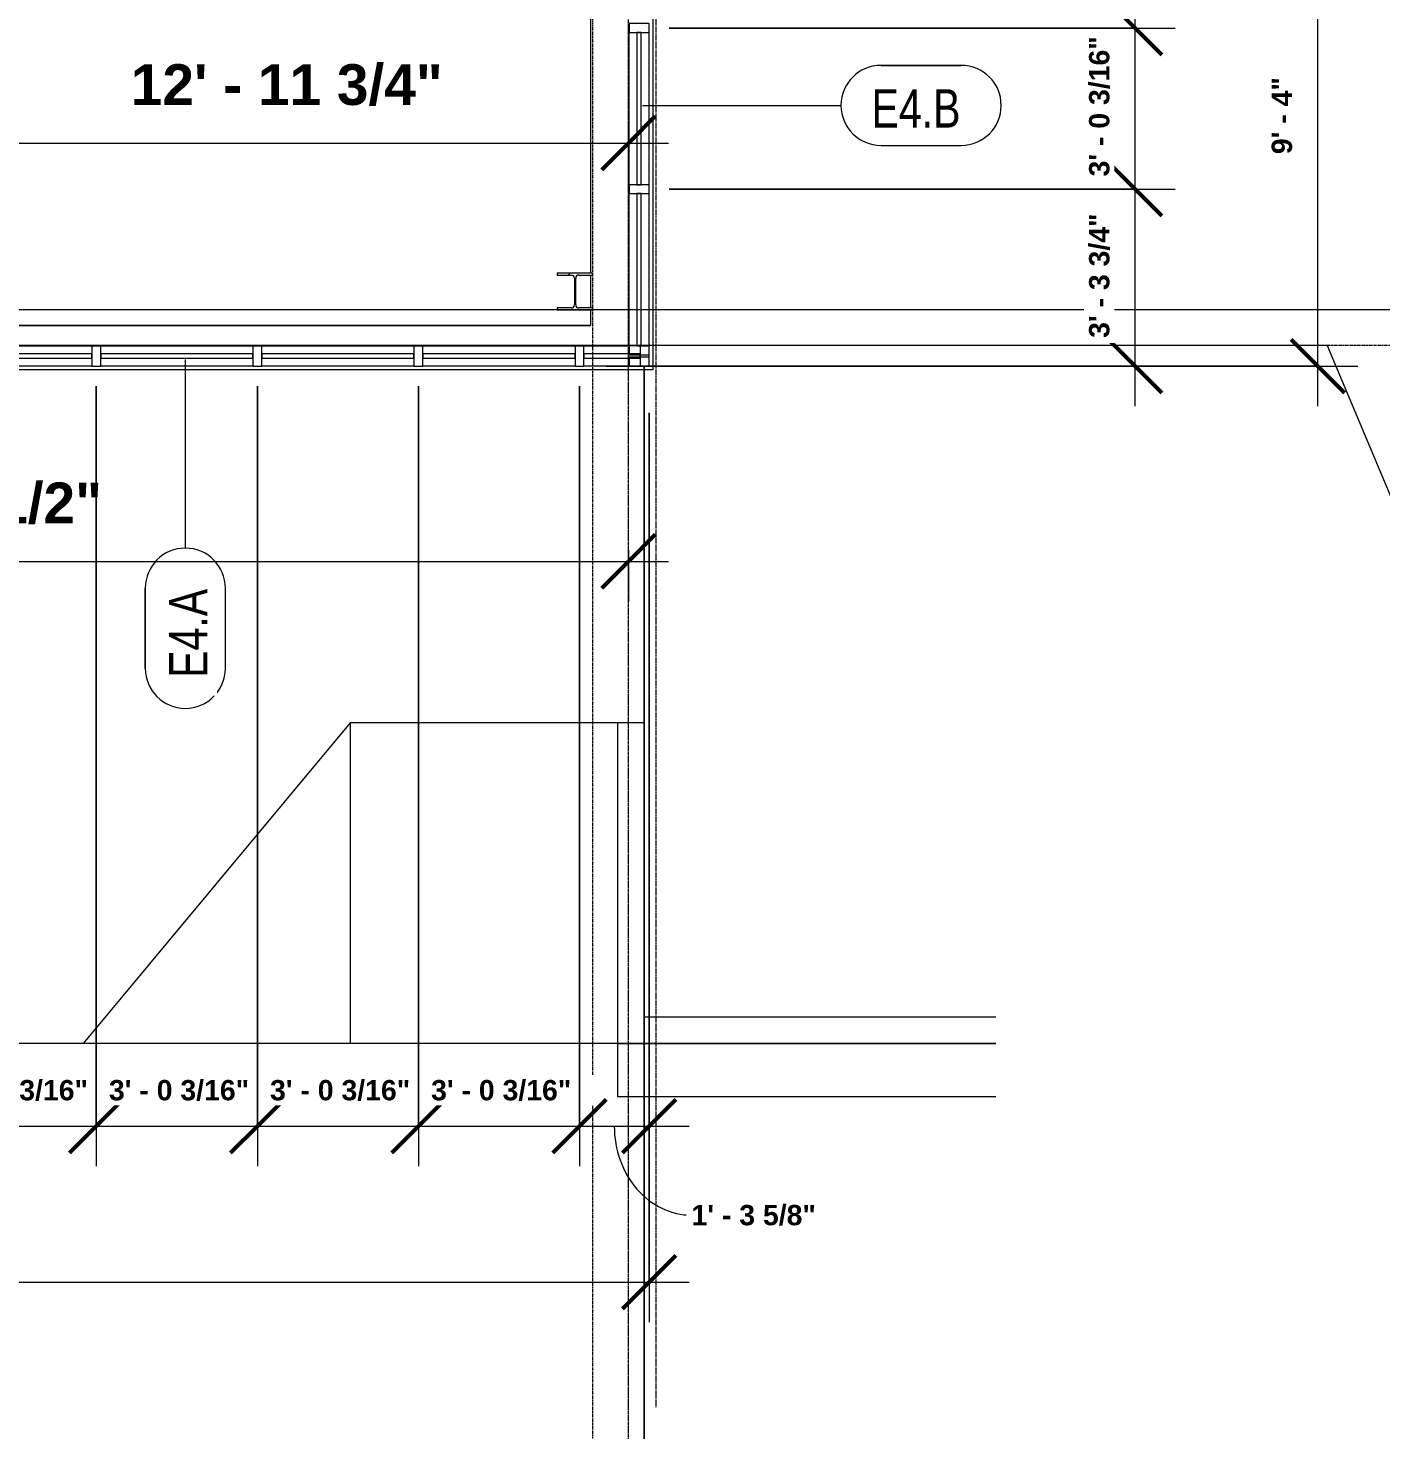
# Model space of a CAD drawing. Header units: inches. Extents: x 23906 to 26777, y -23220 to -20467.
# Drawn here: x 26146.5 to 26450.4, y -23038.9 to -22724 of the extents above; entities that cross this region are included whole.
import ezdxf

# ---------------------------------------------------------------- set-up
doc = ezdxf.new("R2010")
doc.units = ezdxf.units.IN
doc.header["$MEASUREMENT"] = 0
doc.linetypes.add('Grid Line 1_2_', pattern=[0.875, 0.5, -0.125, 0.125, -0.125])
doc.linetypes.add('Hidden', pattern=[0.28125, 0.1875, -0.09375])
for name, color, linetype, lineweight in [('A-ANNO-DIMS', 211, 'Continuous', 9), ('A-ANNO-DIMS-96', 211, 'Continuous', 9), ('A-FLOR', 192, 'Continuous', 20), ('A-GLAZ-CURT', 52, 'Continuous', 20), ('A-GLAZ-CWMG', 51, 'Continuous', 20), ('A-PROP-SBCK', 71, 'Hidden', 140), ('A-SITE-ROAD', 130, 'Continuous', 140), ('A-SITE-SWLK', 140, 'Continuous', 140), ('A-WALL-IDEN', 211, 'Continuous', 9), ('C-TOPO', 7, 'Continuous', 20), ('Conc', 7, 'Continuous', 140), ('EOP-PR', 4, 'Continuous', 140), ('L-SITE-WALL', 31, 'Continuous', 20), ('S-COLS', 52, 'Continuous', 20), ('S-GRID', 1, 'Continuous', 9)]:
    doc.layers.add(name, color=color, linetype=linetype, lineweight=lineweight)
doc.styles.add('Arial_B', font='arialbd.ttf', dxfattribs={"height": 9.132806})
doc.styles.add('Arial_B_1', font='arialbd.ttf', dxfattribs={"height": 4.566403})
doc.styles.add('Century Gothic_1', font='GOTHIC.TTF', dxfattribs={"width": 0.8, "height": 8.622671})
doc.dimstyles.new('OD_Dimension_1', dxfattribs={"dimscale": 12, "dimtxt": 9, "dimasz": 1, "dimexe": 0.75, "dimexo": 0.5, "dimgap": 0.5, "dimtad": 1, "dimdec": 4, "dimrnd": 0.0625, "dimzin": 3, "dimdsep": 46, "dimlunit": 4, "dimtxsty": 'Arial_B', "dimblk1": 'OBLIQUE', "dimblk2": 'OBLIQUE', "dimsah": 1, "dimcen": 0.09, "dimdle": 0.75, "dimazin": 0, "dimtfac": 1, "dimtdec": 4, "dimtix": 1, "dimtmove": 0, "dimatfit": 3, "dimfxl": 1, "dimtvp": 1, "dimtfill": 1, "dimfrac": 2, "dimtolj": 1, "dimtzin": 0, "dimlwd": 13, "dimlwe": 13, "dimarcsym": 2})
doc.dimstyles.new('OD_Dimension_2', dxfattribs={"dimscale": 12, "dimtxt": 9, "dimasz": 1, "dimexe": 0.75, "dimexo": 0.5, "dimgap": 0.5, "dimtad": 1, "dimdec": 4, "dimrnd": 0.0625, "dimzin": 3, "dimdsep": 46, "dimlunit": 4, "dimtxsty": 'Arial_B', "dimblk1": 'OBLIQUE', "dimblk2": 'OBLIQUE', "dimsah": 1, "dimcen": 0.09, "dimdle": 0.75, "dimazin": 0, "dimtfac": 1, "dimtdec": 4, "dimtix": 1, "dimtmove": 0, "dimatfit": 3, "dimfxl": 1, "dimtvp": 1, "dimtfill": 1, "dimfrac": 2, "dimtolj": 1, "dimtzin": 0, "dimlwd": 13, "dimlwe": 13, "dimarcsym": 2})
doc.dimstyles.new('OD_Dimension_2_1', dxfattribs={"dimscale": 12, "dimtxt": 4.5, "dimasz": 1, "dimexe": 0.75, "dimexo": 0.5, "dimgap": 0.375, "dimtad": 1, "dimdec": 4, "dimrnd": 0.0625, "dimzin": 3, "dimdsep": 46, "dimlunit": 4, "dimtxsty": 'Arial_B_1', "dimblk1": 'OBLIQUE', "dimblk2": 'OBLIQUE', "dimsah": 1, "dimcen": 0.09, "dimdle": 0.75, "dimazin": 0, "dimtfac": 1, "dimtdec": 4, "dimtix": 1, "dimtmove": 1, "dimatfit": 3, "dimfxl": 1, "dimtvp": 1, "dimtfill": 1, "dimfrac": 2, "dimtolj": 1, "dimtzin": 0, "dimlwd": 13, "dimlwe": 13, "dimarcsym": 2})
doc.dimstyles.new('OD_Dimension_2_3', dxfattribs={"dimscale": 12, "dimtxt": 4.5, "dimasz": 1, "dimexe": 0.75, "dimexo": 0.5, "dimgap": 0.375, "dimtad": 1, "dimdec": 4, "dimrnd": 0.0625, "dimzin": 3, "dimdsep": 46, "dimlunit": 4, "dimtxsty": 'Arial_B_1', "dimblk1": 'OBLIQUE', "dimblk2": 'OBLIQUE', "dimsah": 1, "dimcen": 0.09, "dimdle": 0.75, "dimazin": 0, "dimtfac": 1, "dimtdec": 4, "dimtix": 1, "dimtmove": 0, "dimatfit": 3, "dimfxl": 1, "dimtvp": 1, "dimtfill": 1, "dimfrac": 2, "dimtolj": 1, "dimtzin": 0, "dimlwd": 13, "dimlwe": 13, "dimarcsym": 2})
doc.dimstyles.new('OD_Dimension_2_4', dxfattribs={"dimscale": 12, "dimtxt": 4.5, "dimasz": 1, "dimexe": 0.75, "dimexo": 0.5, "dimgap": 0.375, "dimtad": 1, "dimdec": 4, "dimrnd": 0.0625, "dimzin": 3, "dimdsep": 46, "dimlunit": 4, "dimtxsty": 'Arial_B_1', "dimblk1": 'OBLIQUE', "dimblk2": 'OBLIQUE', "dimsah": 1, "dimcen": 0.09, "dimdle": 0.75, "dimazin": 0, "dimtfac": 1, "dimtdec": 4, "dimtix": 1, "dimtmove": 0, "dimatfit": 3, "dimfxl": 1, "dimtvp": 1, "dimtfill": 1, "dimfrac": 2, "dimtolj": 1, "dimtzin": 0, "dimlwd": 13, "dimlwe": 13, "dimarcsym": 2})
doc.dimstyles.new('OD_Dimension_2_5', dxfattribs={"dimscale": 12, "dimtxt": 4.5, "dimasz": 1, "dimexe": 0.75, "dimexo": 0.5, "dimgap": 0.375, "dimtad": 1, "dimdec": 4, "dimrnd": 0.0625, "dimzin": 3, "dimdsep": 46, "dimlunit": 4, "dimtxsty": 'Arial_B_1', "dimblk1": 'OBLIQUE', "dimblk2": 'OBLIQUE', "dimsah": 1, "dimcen": 0.09, "dimdle": 0.75, "dimazin": 0, "dimtfac": 1, "dimtdec": 4, "dimtix": 1, "dimtmove": 0, "dimatfit": 3, "dimfxl": 1, "dimtvp": 1, "dimtfill": 1, "dimfrac": 2, "dimtolj": 1, "dimtzin": 0, "dimlwd": 13, "dimlwe": 13, "dimarcsym": 2})
doc.dimstyles.new('OD_Dimension_2_6', dxfattribs={"dimscale": 12, "dimtxt": 4.5, "dimasz": 1, "dimexe": 0.75, "dimexo": 0.5, "dimgap": 0.375, "dimtad": 1, "dimdec": 4, "dimrnd": 0.0625, "dimzin": 3, "dimdsep": 46, "dimlunit": 4, "dimtxsty": 'Arial_B_1', "dimblk1": 'OBLIQUE', "dimblk2": 'OBLIQUE', "dimsah": 1, "dimcen": 0.09, "dimdle": 0.75, "dimazin": 0, "dimtfac": 1, "dimtdec": 4, "dimtix": 1, "dimtmove": 0, "dimatfit": 3, "dimfxl": 1, "dimtvp": 1, "dimtfill": 1, "dimfrac": 2, "dimtolj": 1, "dimtzin": 0, "dimlwd": 13, "dimlwe": 13, "dimarcsym": 2})

# ---------------------------------------------------------------- blocks, each defined once
blk = doc.blocks.new('Struct_Xcel_Sports Complex_rvt-1-Enlarged First Floor Plan _East_')
at = {"layer": 'A-FLOR', "color": 43, "lineweight": 13}
for p, q in [((26272.89, -22687.68), (26272.89, -22779.05)), ((26272.89, -22779.49), (26272.89, -22786.87)), ((26272.89, -22787.3), (26272.89, -22790.8)), ((26272.89, -22790.8), (26128.02, -22790.8))]:
    blk.add_line(p, q, dxfattribs=at)
at = {"layer": 'L-SITE-WALL', "color": 43, "lineweight": 13}
blk.add_line((26128.02, -22790.8), (26272.89, -22790.8), dxfattribs=at)
blk = doc.blocks.new('W-Wide Flange-Column - B2_D-1389335-Enlarged First Floor Plan _East_')
at = {"layer": 'S-COLS', "lineweight": 9}
h = blk.add_hatch(dxfattribs=at)
h.set_pattern_fill('FP_7', color=8, style=0, pattern_type=2)
h.set_pattern_definition([(225, (26269.39, -22783.178), (9.503515, -9.503515), []), (225, (26269.39, -22797.578), (9.503515, -9.503515), [])])
h.paths.add_polyline_path([(-4, 4.13), (-4, 3.69), (-0.84, 3.69), (-0.35, 3.49), (-0.14, 3), (-0.14, -3), (-0.35, -3.49), (-0.84, -3.69), (-4, -3.69), (-4, -4.12), (4, -4.12), (4, -3.69), (0.84, -3.69), (0.35, -3.49), (0.14, -3), (0.14, 3), (0.35, 3.49), (0.84, 3.69), (4, 3.69), (4, 4.13)], flags=0)
at = {"layer": 'S-COLS', "color": 7}
for p, q in [((4, 4.13), (-4, 4.13)), ((-4, 4.13), (-4, 3.69)), ((-4, 3.69), (-0.84, 3.69)), ((0.84, 3.69), (4, 3.69)), ((4, 3.69), (4, 4.13)), ((-0.14, 3), (-0.14, -3)), ((0.14, -3), (0.14, 3)), ((-0.84, -3.69), (-4, -3.69)), ((-4, -3.69), (-4, -4.12)), ((-4, -4.12), (4, -4.12)), ((4, -3.69), (0.84, -3.69)), ((4, -4.12), (4, -3.69))]:
    blk.add_line(p, q, dxfattribs=at)
for centre, start, end in [((-0.84, 3), 0, 90), ((0.84, 3), 90, 180), ((-0.84, -3), 270, 0), ((0.84, -3), 180, 270)]:
    blk.add_arc(centre, 0.691, start, end, dxfattribs=at)
blk = doc.blocks.new('System Panel - INSULATED LOW-E GLAZING _SEE ELEVATIONS FOR U-FACTOR_ SHGC_ _ LT_-827454-Enlarged First Floor Plan _East_')
at = {"layer": 'A-GLAZ-CURT', "color": 7}
for p, q in [((17.09375, 1.25), (-17.09375, 1.25)), ((-17.09375, 1.25), (-17.09375, 0.25)), ((-17.09375, 0.25), (17.09375, 0.25)), ((17.09375, 0.25), (17.09375, 1.25))]:
    blk.add_line(p, q, dxfattribs=at)
at = {"layer": 'A-GLAZ-CURT', "color": 10, "lineweight": 13}
for p, q in [((-17.09375, 0.25), (-17.09375, 1.25)), ((17.09375, 1.25), (-17.09375, 1.25)), ((-17.09375, 0.25), (17.09375, 0.25)), ((17.09375, 1.25), (17.09375, 0.25))]:
    blk.add_line(p, q, dxfattribs=at)
blk = doc.blocks.new('Rectangular Mullion - Exterior 2_ x 4_5_-1135280-Enlarged First Floor Plan _East_')
at = {"layer": 'A-GLAZ-CWMG', "color": 43, "lineweight": 13}
for p, q in [((26160.83, -22795.43), (26128.02, -22795.43)), ((26160.83, -22799.93), (26126.64, -22799.93))]:
    blk.add_line(p, q, dxfattribs=at)
blk = doc.blocks.new('Rectangular Mullion - Exterior 2_ x 4_5_-V8-Enlarged First Floor Plan _East_')
at = {"layer": 'A-GLAZ-CWMG', "color": 43, "lineweight": 13}
for p, q in [((26197.02, -22795.43), (26162.83, -22795.43)), ((26197.02, -22799.93), (26162.83, -22799.93))]:
    blk.add_line(p, q, dxfattribs=at)
blk = doc.blocks.new('Rectangular Mullion - Exterior 2_ x 4_5_-1142350-Enlarged First Floor Plan _East_')
at = {"layer": 'A-GLAZ-CWMG', "color": 7}
for p, q in [((-2, 1.5), (0, 1.5)), ((-2, -3), (-2, 1.5)), ((0, 1.5), (0, -3)), ((0, -3), (-2, -3))]:
    blk.add_line(p, q, dxfattribs=at)
blk = doc.blocks.new('Rectangular Mullion - Exterior 2_ x 4_5_-1142343-Enlarged First Floor Plan _East_')
at = {"layer": 'A-GLAZ-CWMG', "color": 7}
for p, q in [((-1, 1.5), (1, 1.5)), ((-1, -3), (-1, 1.5)), ((1, 1.5), (1, -3)), ((1, -3), (-1, -3))]:
    blk.add_line(p, q, dxfattribs=at)
blk = doc.blocks.new('System Panel - INSULATED LOW-E GLAZING _SEE ELEVATIONS FOR U-FACTOR_ SHGC_ _ LT_-1274973-Enlarged First Floor Plan _East_')
at = {"layer": 'A-GLAZ-CURT', "color": 7}
for p, q in [((6.31, 1.25), (-6.31, 1.25)), ((-6.31, 1.25), (-6.31, 0.25)), ((-6.31, 0.25), (6.31, 0.25)), ((6.31, 0.25), (6.31, 1.25))]:
    blk.add_line(p, q, dxfattribs=at)
at = {"layer": 'A-GLAZ-CURT', "color": 10, "lineweight": 13}
for p, q in [((-6.31, 0.25), (-6.31, 1.25)), ((3.81, 1.25), (-6.31, 1.25)), ((-6.31, 0.25), (3.81, 0.25)), ((6.31, 1.06), (6.31, 0.5))]:
    blk.add_line(p, q, dxfattribs=at)
blk = doc.blocks.new('Rectangular Mullion - Exterior 2_ x 4_5_-1274971-Enlarged First Floor Plan _East_')
at = {"layer": 'A-GLAZ-CWMG', "color": 43, "lineweight": 13}
for p, q in [((26281.52, -22795.43), (26271.39, -22795.43)), ((26281.52, -22799.93), (26271.39, -22799.93))]:
    blk.add_line(p, q, dxfattribs=at)
blk = doc.blocks.new('System Panel - INSULATED LOW-E GLAZING _SEE ELEVATIONS FOR U-FACTOR_ SHGC_ _ LT_-827433-Enlarged First Floor Plan _East_')
at = {"layer": 'A-GLAZ-CURT', "color": 7}
for p, q in [((17.09375, -0.25), (-17.09375, -0.25)), ((-17.09375, -0.25), (-17.09375, -1.25)), ((-17.09375, -1.25), (17.09375, -1.25)), ((17.09375, -1.25), (17.09375, -0.25))]:
    blk.add_line(p, q, dxfattribs=at)
at = {"layer": 'A-GLAZ-CURT', "color": 10, "lineweight": 13}
for p, q in [((-17.09375, -1.25), (-17.09375, -0.25)), ((17.09375, -0.25), (-17.09375, -0.25)), ((-17.09375, -1.25), (17.09375, -1.25)), ((17.09375, -0.25), (17.09375, -1.25))]:
    blk.add_line(p, q, dxfattribs=at)
blk = doc.blocks.new('Rectangular Mullion - Exterior 2_ x 4_5_-769200-Enlarged First Floor Plan _East_')
at = {"layer": 'A-GLAZ-CWMG', "color": 43, "lineweight": 13}
for p, q in [((26281.52, -22795.37), (26281.52, -22761.18)), ((26286.02, -22795.37), (26286.02, -22761.18))]:
    blk.add_line(p, q, dxfattribs=at)
blk = doc.blocks.new('Rectangular Mullion - Exterior 2_ x 4_5_-1142339-Enlarged First Floor Plan _East_')
at = {"layer": 'A-GLAZ-CWMG', "color": 7}
for p, q in [((-2, 3), (0, 3)), ((-2, -1.5), (-2, 3)), ((0, 3), (0, -1.5)), ((0, -1.5), (-2, -1.5))]:
    blk.add_line(p, q, dxfattribs=at)
blk = doc.blocks.new('Rectangular Mullion - Exterior 2_ x 4_5_-1115231-Enlarged First Floor Plan _East_')
at = {"layer": 'A-GLAZ-CWMG', "color": 7}
for p, q in [((-1, 3), (1, 3)), ((-1, -1.5), (-1, 3)), ((1, 3), (1, -1.5)), ((1, -1.5), (-1, -1.5))]:
    blk.add_line(p, q, dxfattribs=at)
blk = doc.blocks.new('Rectangular Mullion - Exterior 2_ x 4_5_-769211-Enlarged First Floor Plan _East_')
at = {"layer": 'A-GLAZ-CWMG', "color": 43, "lineweight": 13}
for p, q in [((26281.52, -22759.18), (26281.52, -22724.99)), ((26286.02, -22759.18), (26286.02, -22724.99))]:
    blk.add_line(p, q, dxfattribs=at)
blk = doc.blocks.new('Rectangular Mullion - Exterior 2_ x 4_5_-827464-Enlarged First Floor Plan _East_')
at = {"layer": 'A-GLAZ-CWMG', "color": 7}
for p, q in [((-1, 3), (1, 3)), ((-1, -1.5), (-1, 3)), ((1, 3), (1, -1.5)), ((1, -1.5), (-1, -1.5))]:
    blk.add_line(p, q, dxfattribs=at)
blk = doc.blocks.new('Wall Tag - 1_4_-1369832-Enlarged First Floor Plan _East_')
at = {"layer": 'A-WALL-IDEN', "color": 153}
for p, q in [((-0.0822, 0.0968), (0.1053, 0.0968)), ((0.1053, 0.0968), (-0.0822, 0.0968)), ((-0.0822, -0.0907), (0.1053, -0.0907)), ((-0.0822, -0.0907), (0.1053, -0.0907))]:
    blk.add_line(p, q, dxfattribs=at)
for centre, start, end in [((-0.0822, 0.0031), 90, 270), ((-0.0822, 0.0031), 90, 270), ((0.1053, 0.0031), 270, 90), ((0.1053, 0.0031), 270, 90)]:
    blk.add_arc(centre, 0.0937, start, end, dxfattribs=at)
blk = doc.blocks.new('DIMBLOCK28-Enlarged First Floor Plan _East_')
at = {"layer": 'A-ANNO-DIMS-96', "lineweight": 50}
for p, q in [((26125.64, -22749.82), (26131.64, -22743.82)), ((26281.39, -22749.82), (26287.39, -22743.82)), ((26125.64, -22749.82), (26119.64, -22755.82)), ((26281.39, -22749.82), (26275.39, -22755.82))]:
    blk.add_line(p, q, dxfattribs=at)
at = {"layer": 'A-ANNO-DIMS-96', "lineweight": 13}
for p, q in [((26125.64, -22747.34), (26125.64, -22758.82)), ((26125.64, -22749.82), (26125.64, -22747.34)), ((26281.39, -22747.34), (26281.39, -22758.82)), ((26281.39, -22749.82), (26281.39, -22747.34)), ((26125.64, -22749.82), (26290.39, -22749.82))]:
    blk.add_line(p, q, dxfattribs=at)
at = {"layer": 'A-ANNO-DIMS-96', "color": 0, "lineweight": 13, "insert": (26169.59, -22732.12), "char_height": 9.1328, "width": 81.4286, "attachment_point": 1, "line_spacing_factor": 0.938532, "style": 'Arial_B', "bg_fill": 3, "box_fill_scale": 1.25, "bg_fill_color": 0, "bg_fill_transparency": 0}
blk.add_mtext('12\' - 11 3/4"', dxfattribs=at)
blk = doc.blocks.new('_Oblique')
at = {"color": 0, "linetype": 'ByBlock', "lineweight": -2}
blk.add_line((-0.5, -0.5), (0.5, 0.5), dxfattribs=at)
blk = doc.blocks.new('DIMBLOCK84-Enlarged First Floor Plan _East_')
at = {"layer": 'A-ANNO-DIMS-96', "lineweight": 50}
for p, q in [((25979.89, -22843.79), (25985.89, -22837.79)), ((26281.39, -22843.79), (26287.39, -22837.79)), ((25979.89, -22843.79), (25973.89, -22849.79)), ((26281.39, -22843.79), (26275.39, -22849.79))]:
    blk.add_line(p, q, dxfattribs=at)
at = {"layer": 'A-ANNO-DIMS-96', "lineweight": 13}
for p, q in [((25979.89, -22841.3), (25979.89, -22852.79)), ((25979.89, -22843.79), (25979.89, -22841.3)), ((26281.39, -22841.3), (26281.39, -22852.79)), ((26281.39, -22843.79), (26281.39, -22841.3)), ((25970.89, -22843.79), (26290.39, -22843.79))]:
    blk.add_line(p, q, dxfattribs=at)
at = {"layer": 'A-ANNO-DIMS-96', "color": 0, "lineweight": 13, "insert": (26100.14, -22826.08), "char_height": 9.1328, "width": 73.2, "attachment_point": 1, "line_spacing_factor": 0.938532, "style": 'Arial_B', "bg_fill": 3, "box_fill_scale": 1.25, "bg_fill_color": 0, "bg_fill_transparency": 0}
blk.add_mtext('25\' - 1 1/2"', dxfattribs=at)
blk = doc.blocks.new('DIMBLOCK86-Enlarged First Floor Plan _East_')
at = {"layer": 'A-ANNO-DIMS-96', "lineweight": 13}
for p, q in [((25305.39, -22798.58), (25305.39, -23075.65)), ((25305.39, -23066.65), (25305.39, -22798.58)), ((26284.89, -22804.8), (26284.89, -23075.65)), ((26284.89, -23066.65), (26284.89, -22804.8)), ((25296.39, -23066.65), (26293.89, -23066.65))]:
    blk.add_line(p, q, dxfattribs=at)
at = {"layer": 'A-ANNO-DIMS-96', "lineweight": 50}
for p, q in [((25305.39, -23066.65), (25311.39, -23060.65)), ((26284.89, -23066.65), (26290.89, -23060.65)), ((25305.39, -23066.65), (25299.39, -23072.65)), ((26284.89, -23066.65), (26278.89, -23072.65))]:
    blk.add_line(p, q, dxfattribs=at)
at = {"layer": 'A-ANNO-DIMS-96', "color": 0, "lineweight": 13, "insert": (25764.64, -23048.94), "char_height": 9.1328, "width": 73.2, "attachment_point": 1, "line_spacing_factor": 0.938532, "style": 'Arial_B', "bg_fill": 3, "box_fill_scale": 1.25, "bg_fill_color": 0, "bg_fill_transparency": 0}
blk.add_mtext('81\' - 7 1/2"', dxfattribs=at)
blk = doc.blocks.new('DIMBLOCK159-Enlarged First Floor Plan _East_')
at = {"layer": 'A-ANNO-DIMS-96', "lineweight": 13}
for p, q in [((26125.64, -22804.43), (26125.64, -22979.65)), ((26125.64, -22970.65), (26125.64, -22804.43)), ((26161.83, -22804.43), (26161.83, -22979.65)), ((26161.83, -22970.65), (26161.83, -22804.43)), ((26125.64, -22970.65), (26161.83, -22970.65))]:
    blk.add_line(p, q, dxfattribs=at)
at = {"layer": 'A-ANNO-DIMS-96', "lineweight": 50}
for p, q in [((26125.64, -22970.65), (26131.64, -22964.65)), ((26161.83, -22970.65), (26167.83, -22964.65)), ((26125.64, -22970.65), (26119.64, -22976.65)), ((26161.83, -22970.65), (26155.83, -22976.65))]:
    blk.add_line(p, q, dxfattribs=at)
at = {"layer": 'A-ANNO-DIMS-96', "color": 0, "lineweight": 13, "insert": (26128.48, -22960.29), "char_height": 4.5664, "width": 36.6, "attachment_point": 1, "line_spacing_factor": 0.938532, "style": 'Arial_B_1', "bg_fill": 3, "box_fill_scale": 1.25, "bg_fill_color": 0, "bg_fill_transparency": 0}
blk.add_mtext('3\' - 0 3/16"', dxfattribs=at)
blk = doc.blocks.new('DIMBLOCK160-Enlarged First Floor Plan _East_')
at = {"layer": 'A-ANNO-DIMS-96', "lineweight": 13}
for p, q in [((26161.83, -22804.43), (26161.83, -22979.65)), ((26161.83, -22970.65), (26161.83, -22804.43)), ((26198.02, -22804.43), (26198.02, -22979.65)), ((26198.02, -22970.65), (26198.02, -22804.43)), ((26161.83, -22970.65), (26198.02, -22970.65))]:
    blk.add_line(p, q, dxfattribs=at)
at = {"layer": 'A-ANNO-DIMS-96', "lineweight": 50}
for p, q in [((26161.83, -22970.65), (26167.83, -22964.65)), ((26198.02, -22970.65), (26204.02, -22964.65)), ((26161.83, -22970.65), (26155.83, -22976.65)), ((26198.02, -22970.65), (26192.02, -22976.65))]:
    blk.add_line(p, q, dxfattribs=at)
at = {"layer": 'A-ANNO-DIMS-96', "color": 0, "lineweight": 13, "insert": (26164.67, -22960.29), "char_height": 4.5664, "width": 36.6, "attachment_point": 1, "line_spacing_factor": 0.938532, "style": 'Arial_B_1', "bg_fill": 3, "box_fill_scale": 1.25, "bg_fill_color": 0, "bg_fill_transparency": 0}
blk.add_mtext('3\' - 0 3/16"', dxfattribs=at)
blk = doc.blocks.new('DIMBLOCK161-Enlarged First Floor Plan _East_')
at = {"layer": 'A-ANNO-DIMS-96', "lineweight": 13}
for p, q in [((26198.02, -22804.43), (26198.02, -22979.65)), ((26198.02, -22970.65), (26198.02, -22804.43)), ((26234.2, -22804.43), (26234.2, -22979.65)), ((26234.2, -22970.65), (26234.2, -22804.43)), ((26198.02, -22970.65), (26234.2, -22970.65))]:
    blk.add_line(p, q, dxfattribs=at)
at = {"layer": 'A-ANNO-DIMS-96', "lineweight": 50}
for p, q in [((26198.02, -22970.65), (26204.02, -22964.65)), ((26234.2, -22970.65), (26240.2, -22964.65)), ((26198.02, -22970.65), (26192.02, -22976.65)), ((26234.2, -22970.65), (26228.2, -22976.65))]:
    blk.add_line(p, q, dxfattribs=at)
at = {"layer": 'A-ANNO-DIMS-96', "color": 0, "lineweight": 13, "insert": (26200.86, -22960.29), "char_height": 4.5664, "width": 36.6, "attachment_point": 1, "line_spacing_factor": 0.938532, "style": 'Arial_B_1', "bg_fill": 3, "box_fill_scale": 1.25, "bg_fill_color": 0, "bg_fill_transparency": 0}
blk.add_mtext('3\' - 0 3/16"', dxfattribs=at)
blk = doc.blocks.new('DIMBLOCK162-Enlarged First Floor Plan _East_')
at = {"layer": 'A-ANNO-DIMS-96', "lineweight": 13}
for p, q in [((26234.2, -22804.43), (26234.2, -22979.65)), ((26234.2, -22970.65), (26234.2, -22804.43)), ((26270.39, -22804.43), (26270.39, -22979.65)), ((26270.39, -22970.65), (26270.39, -22804.43)), ((26234.2, -22970.65), (26270.39, -22970.65))]:
    blk.add_line(p, q, dxfattribs=at)
at = {"layer": 'A-ANNO-DIMS-96', "lineweight": 50}
for p, q in [((26234.2, -22970.65), (26240.2, -22964.65)), ((26270.39, -22970.65), (26276.39, -22964.65)), ((26234.2, -22970.65), (26228.2, -22976.65)), ((26270.39, -22970.65), (26264.39, -22976.65))]:
    blk.add_line(p, q, dxfattribs=at)
at = {"layer": 'A-ANNO-DIMS-96', "color": 0, "lineweight": 13, "insert": (26237.05, -22960.29), "char_height": 4.5664, "width": 36.6, "attachment_point": 1, "line_spacing_factor": 0.938532, "style": 'Arial_B_1', "bg_fill": 3, "box_fill_scale": 1.25, "bg_fill_color": 0, "bg_fill_transparency": 0}
blk.add_mtext('3\' - 0 3/16"', dxfattribs=at)
blk = doc.blocks.new('DIMBLOCK163-Enlarged First Floor Plan _East_')
at = {"layer": 'A-ANNO-DIMS-96', "lineweight": 13}
for p, q in [((26270.39, -22804.43), (26270.39, -22979.65)), ((26270.39, -22970.65), (26270.39, -22804.43)), ((26286.02, -22810.43), (26286.02, -22979.65)), ((26286.02, -22970.65), (26286.02, -22810.43)), ((26270.39, -22970.65), (26295.02, -22970.65))]:
    blk.add_line(p, q, dxfattribs=at)
at = {"layer": 'A-ANNO-DIMS-96', "lineweight": 50}
for p, q in [((26270.39, -22970.65), (26276.39, -22964.65)), ((26286.02, -22970.65), (26292.02, -22964.65)), ((26270.39, -22970.65), (26264.39, -22976.65)), ((26286.02, -22970.65), (26280.02, -22976.65))]:
    blk.add_line(p, q, dxfattribs=at)
at = {"layer": 'A-ANNO-DIMS-96', "lineweight": 13}
blk.add_ellipse((26295.55, -22970.65), major_axis=(0, 19.99), ratio=0.867766, start_param=1.570796, end_param=3.141593, dxfattribs=at)
at = {"layer": 'A-ANNO-DIMS-96', "color": 0, "lineweight": 13, "insert": (26295.55, -22988.35), "char_height": 4.5664, "width": 32.4857, "attachment_point": 1, "line_spacing_factor": 0.938532, "style": 'Arial_B_1', "bg_fill": 3, "box_fill_scale": 1.25, "bg_fill_color": 0, "bg_fill_transparency": 0}
blk.add_mtext('1\' - 3 5/8"', dxfattribs=at)
blk = doc.blocks.new('DIMBLOCK164-Enlarged First Floor Plan _East_')
at = {"layer": 'A-ANNO-DIMS-96', "lineweight": 50}
for p, q in [((26395.21, -22760.18), (26389.21, -22754.18)), ((26395.21, -22760.18), (26401.21, -22766.18)), ((26395.21, -22799.93), (26389.21, -22793.93)), ((26395.21, -22799.93), (26401.21, -22805.93))]:
    blk.add_line(p, q, dxfattribs=at)
at = {"layer": 'A-ANNO-DIMS-96', "lineweight": 13}
for p, q in [((26290.52, -22760.18), (26404.21, -22760.18)), ((26395.21, -22760.18), (26290.52, -22760.18)), ((26395.21, -22808.93), (26395.21, -22760.18)), ((26276.39, -22799.93), (26404.21, -22799.93)), ((26395.21, -22799.93), (26276.39, -22799.93))]:
    blk.add_line(p, q, dxfattribs=at)
at = {"layer": 'A-ANNO-DIMS-96', "color": 0, "lineweight": 13, "insert": (26384.86, -22793.59), "char_height": 4.5664, "width": 32.4857, "attachment_point": 1, "rotation": 90, "line_spacing_factor": 0.938532, "style": 'Arial_B_1', "bg_fill": 3, "box_fill_scale": 1.25, "bg_fill_color": 0, "bg_fill_transparency": 0}
blk.add_mtext('3\' - 3 3/4"', dxfattribs=at)
blk = doc.blocks.new('DIMBLOCK165-Enlarged First Floor Plan _East_')
at = {"layer": 'A-ANNO-DIMS-96', "lineweight": 50}
for p, q in [((26395.21, -22723.99), (26389.21, -22717.99)), ((26395.21, -22723.99), (26401.21, -22729.99)), ((26395.21, -22760.18), (26389.21, -22754.18)), ((26395.21, -22760.18), (26401.21, -22766.18))]:
    blk.add_line(p, q, dxfattribs=at)
at = {"layer": 'A-ANNO-DIMS-96', "lineweight": 13}
for p, q in [((26290.52, -22723.99), (26404.21, -22723.99)), ((26395.21, -22723.99), (26290.52, -22723.99)), ((26395.21, -22760.18), (26395.21, -22723.99)), ((26290.52, -22760.18), (26404.21, -22760.18)), ((26395.21, -22760.18), (26290.52, -22760.18))]:
    blk.add_line(p, q, dxfattribs=at)
at = {"layer": 'A-ANNO-DIMS-96', "color": 0, "lineweight": 13, "insert": (26384.86, -22757.33), "char_height": 4.5664, "width": 36.6, "attachment_point": 1, "rotation": 90, "line_spacing_factor": 0.938532, "style": 'Arial_B_1', "bg_fill": 3, "box_fill_scale": 1.25, "bg_fill_color": 0, "bg_fill_transparency": 0}
blk.add_mtext('3\' - 0 3/16"', dxfattribs=at)
blk = doc.blocks.new('DIMBLOCK166-Enlarged First Floor Plan _East_')
at = {"layer": 'A-ANNO-DIMS-96', "lineweight": 50}
for p, q in [((26395.21, -22687.93), (26389.21, -22681.93)), ((26395.21, -22687.93), (26401.21, -22693.93)), ((26395.21, -22723.99), (26389.21, -22717.99)), ((26395.21, -22723.99), (26401.21, -22729.99))]:
    blk.add_line(p, q, dxfattribs=at)
at = {"layer": 'A-ANNO-DIMS-96', "lineweight": 13}
for p, q in [((26392.73, -22687.93), (26404.21, -22687.93)), ((26395.21, -22687.93), (26392.73, -22687.93)), ((26395.21, -22723.99), (26395.21, -22687.93)), ((26290.52, -22723.99), (26404.21, -22723.99)), ((26395.21, -22723.99), (26290.52, -22723.99))]:
    blk.add_line(p, q, dxfattribs=at)
at = {"layer": 'A-ANNO-DIMS-96', "color": 0, "lineweight": 13, "insert": (26384.86, -22721.21), "char_height": 4.5664, "width": 36.6, "attachment_point": 1, "rotation": 90, "line_spacing_factor": 0.938532, "style": 'Arial_B_1', "bg_fill": 3, "box_fill_scale": 1.25, "bg_fill_color": 0, "bg_fill_transparency": 0}
blk.add_mtext('3\' - 0 1/16"', dxfattribs=at)
blk = doc.blocks.new('DIMBLOCK252-Enlarged First Floor Plan _East_')
at = {"layer": 'A-ANNO-DIMS-96', "lineweight": 13}
for p, q in [((26286.02, -22810.43), (26286.02, -23014.69)), ((26286.02, -23005.69), (26286.02, -22810.43)), ((25981.02, -23003.2), (25981.02, -23014.69)), ((25981.02, -23005.69), (25981.02, -23003.2)), ((25981.02, -23005.69), (26295.02, -23005.69))]:
    blk.add_line(p, q, dxfattribs=at)
at = {"layer": 'A-ANNO-DIMS-96', "lineweight": 50}
for p, q in [((25981.02, -23005.69), (25987.02, -22999.69)), ((26286.02, -23005.69), (26292.02, -22999.69)), ((25981.02, -23005.69), (25975.02, -23011.69)), ((26286.02, -23005.69), (26280.02, -23011.69))]:
    blk.add_line(p, q, dxfattribs=at)
at = {"layer": 'A-ANNO-DIMS-96', "color": 0, "lineweight": 13, "insert": (26123.41, -22995.33), "char_height": 4.566, "width": 24.2571, "attachment_point": 1, "line_spacing_factor": 0.938532, "style": 'Arial_B_1', "bg_fill": 3, "box_fill_scale": 1.25, "bg_fill_color": 0, "bg_fill_transparency": 0}
blk.add_mtext('25\' - 5"', dxfattribs=at)
blk = doc.blocks.new('DIMBLOCK253-Enlarged First Floor Plan _East_')
at = {"layer": 'A-ANNO-DIMS-96', "lineweight": 50}
for p, q in [((26436.24, -22687.93), (26430.24, -22681.93)), ((26436.24, -22687.93), (26442.24, -22693.93)), ((26436.24, -22799.93), (26430.24, -22793.93)), ((26436.24, -22799.93), (26442.24, -22805.93))]:
    blk.add_line(p, q, dxfattribs=at)
at = {"layer": 'A-ANNO-DIMS-96', "lineweight": 13}
for p, q in [((26433.76, -22687.93), (26445.24, -22687.93)), ((26436.24, -22687.93), (26433.76, -22687.93)), ((26436.24, -22808.93), (26436.24, -22687.93)), ((26296.52, -22799.93), (26445.24, -22799.93)), ((26436.24, -22799.93), (26296.52, -22799.93))]:
    blk.add_line(p, q, dxfattribs=at)
at = {"layer": 'A-ANNO-DIMS-96', "color": 0, "lineweight": 13, "insert": (26425.89, -22752.32), "char_height": 4.566, "width": 20.1429, "attachment_point": 1, "rotation": 90, "line_spacing_factor": 0.938532, "style": 'Arial_B_1', "bg_fill": 3, "box_fill_scale": 1.25, "bg_fill_color": 0, "bg_fill_transparency": 0}
blk.add_mtext('9\' - 4"', dxfattribs=at)

msp = doc.modelspace()

# ---------------------------------------------------------------- linework, layer by layer
at = {"layer": 'A-PROP-SBCK', "color": 43, "lineweight": 13}
msp.add_line((26287.51523, -20555.07392), (26287.51523, -23033.94592), dxfattribs=at)
at = {"layer": 'A-SITE-ROAD', "color": 43, "lineweight": 13}
for p, q in [((26218.89344, -22880.06748), (26158.89344, -22952.06748)), ((26284.89023, -22880.06748), (26218.89344, -22880.06748)), ((26218.89344, -22880.06748), (26218.89344, -22952.06748)), ((26158.89344, -22952.06748), (24207.10448, -22952.06748)), ((26278.89023, -22952.06748), (26158.89344, -22952.06748))]:
    msp.add_line(p, q, dxfattribs=at)
at = {"layer": 'A-SITE-SWLK', "color": 43, "lineweight": 13}
msp.add_line((26284.89023, -22799.92781), (26284.89023, -22946.06748), dxfattribs=at)
at = {"layer": 'A-WALL-IDEN', "color": 153}
for p, q in [((26284.51523, -22741.37138), (26329.1199, -22741.37138)), ((26181.83174, -22798.42781), (26181.83174, -22840.82313))]:
    msp.add_line(p, q, dxfattribs=at)
at = {"layer": 'C-TOPO', "color": 43, "lineweight": 13}
for p, q in [((26284.88965, -22799.92781), (26284.88965, -22952.06689)), ((26284.88965, -22952.06689), (26284.88965, -22799.92781)), ((26363.89648, -22952.06689), (24207.10448, -22952.06689)), ((26284.88965, -22952.06689), (24207.10448, -22952.06689)), ((26284.88965, -22952.06689), (26363.89648, -22952.06689))]:
    msp.add_line(p, q, dxfattribs=at)
at = {"layer": 'Conc', "color": 43, "lineweight": 13}
for p in [(26278.89023, -22880.06748), (26363.89648, -22964.06748)]:
    msp.add_line(p, (26278.89023, -22964.06748), dxfattribs=at)
at = {"layer": 'EOP-PR', "color": 43, "lineweight": 13}
for p, q in [((26284.89023, -22946.06748), (26363.89648, -22946.06748)), ((26278.89023, -22952.06748), (26363.89648, -22952.06748))]:
    msp.add_line(p, q, dxfattribs=at)
at = {"layer": 'L-SITE-WALL', "color": 43, "lineweight": 13}
for p, q in [((26286.89023, -22373.55281), (26286.89023, -22800.80281)), ((26286.89023, -22800.80281), (25244.40428, -22800.80281))]:
    msp.add_line(p, q, dxfattribs=at)
at = {"layer": 'S-GRID', "linetype": 'Grid Line 1_2_'}
for p, q in [((26281.39023, -23066.51771), (26281.39023, -20797.66023)), ((26281.39023, -23123.65854), (26281.39023, -20950.42781)), ((26273.39023, -23171.65854), (26273.39023, -22389.5762)), ((26486.39177, -22787.30281), (24012.51838, -22787.30281)), ((26583.90261, -22787.30281), (24110.3815, -22787.30281)), ((26438.39177, -22795.30281), (24060.51838, -22795.30281)), ((26535.90261, -22795.30281), (24198.02235, -22795.30281))]:
    msp.add_line(p, q, dxfattribs=at)
at = {"layer": 'S-GRID'}
msp.add_line((26438.39177, -22795.30281), (26462.39177, -22852.62351), dxfattribs=at)

# ---------------------------------------------------------------- block references
at = {"layer": 'A-GLAZ-CURT', "color": 10, "lineweight": 13, "rotation": 270}
for p in [(26284.51523, -22742.08406), (26284.51523, -22778.27156)]:
    msp.add_blockref('System Panel - INSULATED LOW-E GLAZING _SEE ELEVATIONS FOR U-FACTOR_ SHGC_ _ LT_-827433-Enlarged First Floor Plan _East_', p, dxfattribs=at)
at = {"layer": 'A-GLAZ-CURT', "color": 10, "lineweight": 13}
for name, p in [('System Panel - INSULATED LOW-E GLAZING _SEE ELEVATIONS FOR U-FACTOR_ SHGC_ _ LT_-827454-Enlarged First Floor Plan _East_', (26143.73398, -22798.42781)), ('System Panel - INSULATED LOW-E GLAZING _SEE ELEVATIONS FOR U-FACTOR_ SHGC_ _ LT_-827454-Enlarged First Floor Plan _East_', (26179.92148, -22798.42781)), ('System Panel - INSULATED LOW-E GLAZING _SEE ELEVATIONS FOR U-FACTOR_ SHGC_ _ LT_-827454-Enlarged First Floor Plan _East_', (26216.10898, -22798.42781)), ('System Panel - INSULATED LOW-E GLAZING _SEE ELEVATIONS FOR U-FACTOR_ SHGC_ _ LT_-827454-Enlarged First Floor Plan _East_', (26252.29648, -22798.42781)), ('System Panel - INSULATED LOW-E GLAZING _SEE ELEVATIONS FOR U-FACTOR_ SHGC_ _ LT_-1274973-Enlarged First Floor Plan _East_', (26277.70273, -22798.42781))]:
    msp.add_blockref(name, p, dxfattribs=at)
at = {"layer": 'A-GLAZ-CWMG', "color": 43, "lineweight": 13, "extrusion": (0, 0, -1)}
for name, p, rotation in [('Rectangular Mullion - Exterior 2_ x 4_5_-827464-Enlarged First Floor Plan _East_', (-26284.51523, -22723.99031), 270), ('Rectangular Mullion - Exterior 2_ x 4_5_-1115231-Enlarged First Floor Plan _East_', (-26284.51523, -22760.17781), 270), ('Rectangular Mullion - Exterior 2_ x 4_5_-1142343-Enlarged First Floor Plan _East_', (-26161.82773, -22798.42781), 180), ('Rectangular Mullion - Exterior 2_ x 4_5_-1142343-Enlarged First Floor Plan _East_', (-26198.01523, -22798.42781), 180), ('Rectangular Mullion - Exterior 2_ x 4_5_-1142343-Enlarged First Floor Plan _East_', (-26234.20273, -22798.42781), 180), ('Rectangular Mullion - Exterior 2_ x 4_5_-1142343-Enlarged First Floor Plan _East_', (-26270.39023, -22798.42781), 180), ('Rectangular Mullion - Exterior 2_ x 4_5_-1115231-Enlarged First Floor Plan _East_', (-26284.51523, -22796.36531), 270), ('Rectangular Mullion - Exterior 2_ x 4_5_-1142350-Enlarged First Floor Plan _East_', (-26286.01523, -22798.42781), 180), ('Rectangular Mullion - Exterior 2_ x 4_5_-1142339-Enlarged First Floor Plan _East_', (-26284.51523, -22799.92781), 270)]:
    msp.add_blockref(name, p, dxfattribs=dict(at, rotation=rotation))
at = {"layer": 'A-GLAZ-CWMG', "color": 43, "lineweight": 13}
for name, p in [('Rectangular Mullion - Exterior 2_ x 4_5_-769211-Enlarged First Floor Plan _East_', (0, 0)), ('Rectangular Mullion - Exterior 2_ x 4_5_-769200-Enlarged First Floor Plan _East_', (0, 0)), ('Rectangular Mullion - Exterior 2_ x 4_5_-1135280-Enlarged First Floor Plan _East_', (0, 0)), ('Rectangular Mullion - Exterior 2_ x 4_5_-V8-Enlarged First Floor Plan _East_', (0, 0)), ('Rectangular Mullion - Exterior 2_ x 4_5_-V8-Enlarged First Floor Plan _East_', (36.1875, 0)), ('Rectangular Mullion - Exterior 2_ x 4_5_-V8-Enlarged First Floor Plan _East_', (72.375, 0)), ('Rectangular Mullion - Exterior 2_ x 4_5_-1274971-Enlarged First Floor Plan _East_', (0, 0))]:
    msp.add_blockref(name, p, dxfattribs=at)
at = {"layer": 'A-WALL-IDEN', "color": 153, "xscale": 95.99999999999994, "yscale": 95.99999999999994, "zscale": 95.99999999999994}
msp.add_blockref('Wall Tag - 1_4_-1369832-Enlarged First Floor Plan _East_', (26346.01523, -22741.66509), dxfattribs=at)
at = {"layer": 'A-WALL-IDEN', "color": 153, "xscale": 95.99999999999994, "yscale": 95.99999999999994, "zscale": 95.99999999999994, "rotation": 89.99999999999991}
msp.add_blockref('Wall Tag - 1_4_-1369832-Enlarged First Floor Plan _East_', (26182.12545, -22859.92781), dxfattribs=at)
at = {"layer": 'S-COLS', "color": 43, "lineweight": 13, "rotation": 180}
msp.add_blockref('W-Wide Flange-Column - B2_D-1389335-Enlarged First Floor Plan _East_', (26269.39023, -22783.17781), dxfattribs=at)

# ---------------------------------------------------------------- next in the draw order: texts
at = {"layer": 'A-WALL-IDEN', "insert": (26345.98636, -22737.73075), "char_height": 8.622671, "width": 21.924, "attachment_point": 2, "line_spacing_factor": 0.984117, "style": 'Century Gothic_1', "bg_fill": 3, "box_fill_scale": 1.25, "bg_fill_color": 0, "bg_fill_transparency": 0}
msp.add_mtext('E4.B', dxfattribs=at)
at = {"layer": 'A-WALL-IDEN', "insert": (26178.19111, -22859.95667), "char_height": 8.622671, "width": 23.76, "attachment_point": 2, "rotation": 90, "line_spacing_factor": 0.984117, "style": 'Century Gothic_1', "bg_fill": 3, "box_fill_scale": 1.25, "bg_fill_color": 0, "bg_fill_transparency": 0}
msp.add_mtext('E4.A', dxfattribs=at)

# ---------------------------------------------------------------- next in the draw order: dimensions: what is measured, and where the dimension line sits
at = {"layer": 'A-ANNO-DIMS', "lineweight": 13}
dim = msp.add_linear_dim(base=(26281.39023, -22749.82475), p1=(26125.64023, -22741.33947), p2=(26281.39023, -22741.33947), dimstyle='OD_Dimension_2', override={"dimpost": '<>', "dimfxl": 155.75}, dxfattribs=at)
dim.commit()
dim.dimension.update_dxf_attribs({"geometry": 'DIMBLOCK28-Enlarged First Floor Plan _East_', "text_midpoint": (26203.51523, -22739.1026)})

# ---------------------------------------------------------------- next in the draw order: dimensions: what is measured, and where the dimension line sits
dim = msp.add_linear_dim(base=(26281.39023, -22843.78655), p1=(25979.89023, -22835.30126), p2=(26281.39023, -22835.30126), dimstyle='OD_Dimension_1', override={"dimpost": '<>', "dimfxl": 301.5}, dxfattribs=at)
dim.commit()
dim.dimension.update_dxf_attribs({"geometry": 'DIMBLOCK84-Enlarged First Floor Plan _East_', "text_midpoint": (26130.64023, -22833.0644)})

# ---------------------------------------------------------------- next in the draw order: dimensions: what is measured, and where the dimension line sits
dim = msp.add_linear_dim(base=(26284.89023, -23066.64879), p1=(25305.39023, -22792.58406), p2=(26284.89023, -22798.80281), dimstyle='OD_Dimension_2', override={"dimpost": '<>', "dimfxl": 979.519741}, dxfattribs=at)
dim.commit()
dim.dimension.update_dxf_attribs({"geometry": 'DIMBLOCK86-Enlarged First Floor Plan _East_', "text_midpoint": (25795.14023, -23055.92353)})

# ---------------------------------------------------------------- next in the draw order: dimensions: what is measured, and where the dimension line sits
dim = msp.add_linear_dim(base=(26161.82773, -22970.64582), p1=(26125.64023, -22798.42781), p2=(26161.82773, -22798.42781), dimstyle='OD_Dimension_2_5', override={"dimpost": '<>', "dimfxl": 36.1875}, dxfattribs=at)
dim.commit()
dim.dimension.update_dxf_attribs({"geometry": 'DIMBLOCK159-Enlarged First Floor Plan _East_', "text_midpoint": (26143.73398, -22963.78474)})

# ---------------------------------------------------------------- next in the draw order: dimensions: what is measured, and where the dimension line sits
dim = msp.add_linear_dim(base=(26198.01523, -22970.64582), p1=(26161.82773, -22798.42781), p2=(26198.01523, -22798.42781), dimstyle='OD_Dimension_2_5', override={"dimpost": '<>', "dimfxl": 36.1875}, dxfattribs=at)
dim.commit()
dim.dimension.update_dxf_attribs({"geometry": 'DIMBLOCK160-Enlarged First Floor Plan _East_', "text_midpoint": (26179.92148, -22963.78474)})

# ---------------------------------------------------------------- next in the draw order: dimensions: what is measured, and where the dimension line sits
dim = msp.add_linear_dim(base=(26234.20273, -22970.64582), p1=(26198.01523, -22798.42781), p2=(26234.20273, -22798.42781), dimstyle='OD_Dimension_2_5', override={"dimpost": '<>', "dimfxl": 36.1875}, dxfattribs=at)
dim.commit()
dim.dimension.update_dxf_attribs({"geometry": 'DIMBLOCK161-Enlarged First Floor Plan _East_', "text_midpoint": (26216.10898, -22963.78474)})

# ---------------------------------------------------------------- next in the draw order: dimensions: what is measured, and where the dimension line sits
dim = msp.add_linear_dim(base=(26270.39023, -22970.64582), p1=(26234.20273, -22798.42781), p2=(26270.39023, -22798.42781), dimstyle='OD_Dimension_2_5', override={"dimpost": '<>', "dimfxl": 36.1875}, dxfattribs=at)
dim.commit()
dim.dimension.update_dxf_attribs({"geometry": 'DIMBLOCK162-Enlarged First Floor Plan _East_', "text_midpoint": (26252.29648, -22963.78474)})

# ---------------------------------------------------------------- next in the draw order: dimensions: what is measured, and where the dimension line sits
dim = msp.add_linear_dim(base=(26286.01523, -22970.64582), p1=(26270.39023, -22798.42781), p2=(26286.01523, -22804.42781), dimstyle='OD_Dimension_2_1', override={"dimpost": '<>', "dimfxl": 16.737402}, dxfattribs=at)
dim.commit()
dim.dimension.update_dxf_attribs({"geometry": 'DIMBLOCK163-Enlarged First Floor Plan _East_', "text_midpoint": (26311.79175, -22991.39886), "dimtype": 160})

# ---------------------------------------------------------------- next in the draw order: dimensions: what is measured, and where the dimension line sits
dim = msp.add_linear_dim(base=(26395.21241, -22760.17781), p1=(26270.39023, -22799.92781), p2=(26284.51523, -22760.17781), angle=90, dimstyle='OD_Dimension_2_4', override={"dimpost": '<>', "dimfxl": 42.185046}, dxfattribs=at)
dim.commit()
dim.dimension.update_dxf_attribs({"geometry": 'DIMBLOCK164-Enlarged First Floor Plan _East_', "text_midpoint": (26388.35133, -22780.05281)})

# ---------------------------------------------------------------- next in the draw order: block references
at = {"lineweight": 5}
msp.add_blockref('Struct_Xcel_Sports Complex_rvt-1-Enlarged First Floor Plan _East_', (0, 0), dxfattribs=at)

# ---------------------------------------------------------------- next in the draw order: dimensions: what is measured, and where the dimension line sits
at = {"layer": 'A-ANNO-DIMS', "lineweight": 13}
dim = msp.add_linear_dim(base=(26395.21241, -22723.99031), p1=(26284.51523, -22760.17781), p2=(26284.51523, -22723.99031), angle=90, dimstyle='OD_Dimension_2_5', override={"dimpost": '<>', "dimfxl": 36.1875}, dxfattribs=at)
dim.commit()
dim.dimension.update_dxf_attribs({"geometry": 'DIMBLOCK165-Enlarged First Floor Plan _East_', "text_midpoint": (26388.35133, -22742.08406)})
dim = msp.add_linear_dim(base=(26286.01523, -23005.68557), p1=(25981.01523, -22997.20029), p2=(26286.01523, -22804.42781), dimstyle='OD_Dimension_2_3', override={"dimpost": '<>', "dimfxl": 360.81329}, dxfattribs=at)
dim.commit()
dim.dimension.update_dxf_attribs({"geometry": 'DIMBLOCK252-Enlarged First Floor Plan _East_', "text_midpoint": (26133.51523, -22998.85409)})

# ---------------------------------------------------------------- next in the draw order: dimensions: what is measured, and where the dimension line sits
dim = msp.add_linear_dim(base=(26395.21241, -22687.92781), p1=(26284.51523, -22723.99031), p2=(26386.72712, -22687.92781), angle=90, dimstyle='OD_Dimension_2_6', override={"dimpost": '<>', "dimfxl": 108.387159}, dxfattribs=at)
dim.commit()
dim.dimension.update_dxf_attribs({"geometry": 'DIMBLOCK166-Enlarged First Floor Plan _East_', "text_midpoint": (26388.35133, -22705.95906)})

# ---------------------------------------------------------------- next in the draw order: dimensions: what is measured, and where the dimension line sits
dim = msp.add_linear_dim(base=(26436.24473, -22687.92781), p1=(26290.51523, -22799.92781), p2=(26427.75945, -22687.92781), angle=90, dimstyle='OD_Dimension_2_3', override={"dimpost": '<>', "dimfxl": 177.143947}, dxfattribs=at)
dim.commit()
dim.dimension.update_dxf_attribs({"geometry": 'DIMBLOCK253-Enlarged First Floor Plan _East_', "text_midpoint": (26429.41169, -22743.92781)})

doc.saveas('drawing.dxf')
